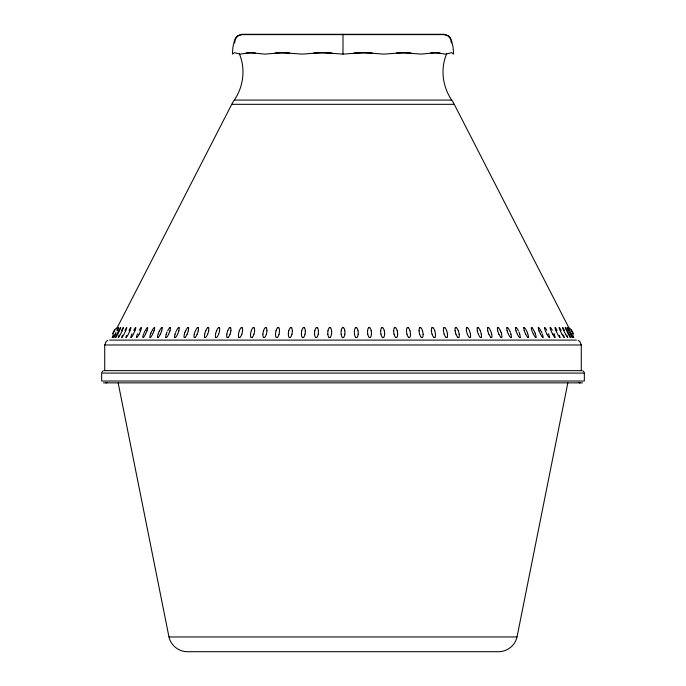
<?xml version="1.0" encoding="UTF-8"?>
<svg xmlns="http://www.w3.org/2000/svg" width="686" height="686" viewBox="0 0 686 686"><rect width="100%" height="100%" fill="white"/><g stroke="black" fill="none" stroke-linecap="round" stroke-linejoin="round"><path stroke-width="1.03" d="M275.429 334.211L275.961 330.798M267.008 330.798L266.442 334.211M406.395 330.798L406.867 334.211M262.815 334.211L263.441 330.798M397.726 334.211L397.288 330.798M254.678 330.798L254.009 334.211M393.593 330.798L393.97 334.211M120.659 327.702L120.659 327.728A6.929 1.072 -62.7 0 1 119.33 330.806M250.467 334.211L251.187 330.798M384.692 334.211L384.357 330.798M242.638 330.798L241.884 334.211M380.619 330.798L380.893 334.211M238.436 334.211L239.251 330.798M371.52 334.211L371.289 330.798M234.689 42.969C234.603 38.793 237.725 34.454 242.184 34.609M570.34 337.461L570.28 337.461A6.989 1.08 62.3 0 1 568.385 334.202M230.95 330.798L230.102 334.211M367.516 330.798L367.687 334.211M226.757 334.211L227.658 330.798M358.246 334.211L358.118 330.798M219.631 330.798L218.697 334.211M354.328 330.798L354.396 334.211M215.473 334.211L216.459 330.798M344.929 334.211L344.895 330.798M208.733 330.798L207.712 334.211M341.105 330.798L341.071 334.211M204.617 334.211L205.689 330.798M331.604 334.211L331.672 330.798M104.718 370.646L104.718 344.989L106.15 341.534L107.805 340.445M198.288 330.798L197.191 334.211M327.882 330.798L327.754 334.211M118.172 382.942L168.979 636.968C170.805 645.294 178.429 651.537 186.952 651.7L499.048 651.7C507.571 651.537 515.195 645.294 517.021 636.968L567.828 382.942M194.232 334.211L195.176 331.252M318.313 334.211L318.484 330.798M188.333 330.798L187.158 334.211M314.711 330.798L314.48 334.211M305.107 334.211L305.381 330.798M184.345 334.211L184.868 332.47M178.9 330.798L177.648 334.211M301.643 330.798L301.308 334.211M174.999 334.211L175.273 333.302M292.03 334.211L292.408 330.798M170.025 330.798L168.705 334.211M288.712 330.798L288.274 334.211M446.586 53.902C440.301 68.994 442.504 86.668 451.722 100.087A36.658 36.658 0 0 1 454.261 104.323L568.926 327.908M166.226 334.211L167.05 331.938M279.133 334.211L279.605 330.798M161.733 330.798L160.353 334.211M154.058 330.798L152.609 334.211M158.192 333.756L158.818 332.17M147.018 330.798L145.518 334.211M150.654 333.756L150.886 333.147M184.894 332.393L185.572 330.798M112.478 333.936L114.425 330.077L115.951 328.534M112.873 333.911L114.811 330.077M140.647 330.798L139.095 334.211M143.734 333.833L143.588 334.211A6.989 3.104 -59.2 0 0 142.748 337.512M175.59 332.393L175.976 331.484M134.953 330.798L133.358 334.211A6.86 2.461 -60.7 0 1 131.249 337.563M137.543 333.756L137.363 334.211A6.989 2.787 -60 0 0 136.411 337.512M150.911 333.079L151.272 332.238M129.971 330.798L128.333 334.211A6.86 2.127 -61.3 0 1 126.258 337.572M144.034 333.079L144.403 332.238M132.055 333.679L131.832 334.211A6.989 2.461 -60.6 0 0 130.76 337.521M125.701 330.798L124.037 334.211A6.86 1.792 -61.8 0 1 121.997 337.572M122.168 330.798L120.479 334.211A6.86 1.449 -62.2 0 1 118.489 337.581M159.023 331.707L159.469 330.798M119.39 330.798L118.609 332.393M117.169 328.62L117.58 327.659L116.877 328.911M151.512 331.707L151.932 330.866M117.22 333.756L116.997 334.211A6.989 1.08 -62.3 0 0 115.497 337.572M144.652 331.707L145.08 330.866M115.179 334.211L115.402 333.756M113.679 335.102L112.633 337.28L113.224 336.337M115.591 333.379L116.088 332.393M117.666 332.847L117.898 332.393M117.203 327.659L116.569 328.911M117.074 327.908L231.731 104.323A36.658 36.658 0 0 1 234.278 100.087C243.496 86.668 245.699 68.994 239.414 53.902M118.301 333.002L117.829 333.902M113.396 335.102L112.178 337.461M118.326 331.561L118.609 331.021M115.745 333.979L115.625 334.211A6.86 0.755 -62.7 0 1 113.747 337.606M117.752 334.056L117.675 334.211A6.86 1.106 -62.5 0 1 115.737 337.589M113.533 335.771L113.259 336.269M101.828 372.189L103.209 370.817M118.652 327.728L118.738 327.728A6.929 0.72 -62.9 0 1 117.306 330.806M120.539 327.728L120.642 327.651A6.791 1.012 -62.5 0 0 119.004 330.352M531.496 327.728L531.924 327.771M523.941 327.728L524.413 327.771M528.289 337.435L527.86 337.366M515.778 327.728L516.284 327.771M519.971 337.435L519.516 337.366M507.031 327.728L507.571 327.771M511.061 337.435L510.573 337.366M497.727 327.728L498.293 327.771M501.62 337.401L501.063 337.366M487.9 327.728L488.501 327.771M491.553 337.435L491.022 337.366M477.585 327.728L478.211 327.771M481.032 337.435L480.474 337.366M466.814 327.728L467.458 327.771M394.673 327.771L395.41 327.728M470.107 337.401L469.464 337.366M161.647 327.728L162.093 327.771M396.619 337.366L395.976 337.435M455.615 327.728L456.293 327.771M158.08 337.401L157.643 337.366M458.625 337.435L458.025 337.366M169.785 327.728L170.257 327.771M444.048 327.728L444.742 327.771M166.415 337.401L165.952 337.366M446.818 337.435L446.2 337.366M178.497 327.728L179.012 327.771M432.137 327.728L432.84 327.771M175.359 337.401L174.861 337.366M187.775 327.728L188.316 327.771M434.718 337.401L434.024 337.366M419.918 327.728L420.638 327.771M184.868 337.401L184.337 337.366M197.577 327.728L198.151 327.771M407.441 327.728L408.179 327.771M422.182 337.435L421.538 337.366M207.867 327.728L208.467 327.771M194.833 337.435L194.344 337.366M409.516 337.401L408.787 337.366M218.62 327.728L219.246 327.771M205.448 337.401L204.857 337.366M381.879 327.728L382.634 327.771M229.784 327.728L230.436 327.771M368.879 327.728L369.634 327.771M216.382 337.435L215.841 337.366M241.343 327.728L242.012 327.771M383.405 337.401L382.668 337.366M355.785 327.728L356.549 327.771M227.898 337.401L227.255 337.366M253.237 327.728L253.931 327.771M342.657 327.728L343.42 327.771M370.131 337.401L369.377 337.366M265.439 327.728L266.151 327.771M329.529 327.728L330.292 327.771M239.646 337.435L239.062 337.366M277.907 327.728L278.627 327.771M316.443 327.728L317.198 327.771M290.59 327.728L291.327 327.771M303.444 327.728L304.198 327.771M356.677 337.435L356.008 337.366M251.899 337.401L251.213 337.366M343.334 337.401L342.588 337.366M264.384 337.401L263.681 337.366M329.915 337.401L329.169 337.366M277.05 337.435L276.415 337.366M316.538 337.401L315.8 337.366M290.024 337.435L289.381 337.366M303.255 337.401L302.517 337.366M443.808 34.3L242.184 34.3L237.502 35.835L235.727 37.799L234.44 40.56L232.914 47.24L232.417 54.125L234.372 52.651L240.177 54.125L250.57 52.693L264.805 54.125L282.289 52.693L302.294 54.125L322.283 52.599L343 54.125L363.717 52.599L383.706 54.125L403.711 52.693L421.195 54.125L435.43 52.693L445.823 54.125L451.628 52.651L453.583 54.125L453.086 47.24L451.56 40.56L450.273 37.799L448.498 35.835L443.816 34.3M451.465 100.087L451.268 100.087M242.192 34.609L443.816 34.609C448.275 34.454 451.397 38.793 451.311 42.969M246.094 52.933L255.243 52.933M275.155 52.933L289.603 52.933M313.665 52.933L331.973 52.933M354.027 52.933L372.335 52.933M396.397 52.933L410.845 52.933M430.757 52.933L439.906 52.933M234.398 100.087L451.319 100.087M454.003 104.323L231.834 104.323M109.606 340.102L576.394 340.102M104.718 344.989L581.282 344.989L581.282 370.646M104.101 370.646L581.891 370.646M103.492 382.865L582.508 382.865M168.979 636.968L517.021 636.968M578.195 340.445L579.85 341.534L581.282 344.989M582.791 370.817L584.163 372.189M572.278 337.435L572.167 337.366A6.989 0.72 62.5 0 1 570.418 334.202M570.049 328.534L571.575 330.077L573.522 333.936M571.189 330.077L573.127 333.911M569.123 328.911L568.428 327.676L569.672 330.335M561.963 334.211L560.299 330.798M565.521 334.211L563.832 330.798A6.791 1.432 62.2 0 1 562.52 327.565M568.325 334.211L566.61 330.798A6.791 1.089 62.5 0 1 565.204 327.556M552.642 334.211L551.047 330.798A6.791 2.435 60.8 0 1 550.052 327.582M567.391 331.021L567.674 331.561M570.375 334.211L568.634 330.798A6.791 0.746 62.7 0 1 567.133 327.539M546.905 334.211L545.353 330.798A6.791 2.753 60.1 0 1 544.478 327.582M571.764 334.434L573.436 337.469L572.793 336.054M540.92 330.875L541.348 331.707M540.482 334.211L538.982 330.798M571.412 333.756L571.095 333.147M534.068 330.875L534.488 331.707M572.604 335.102L573.822 337.461M533.391 334.211L531.942 330.798A6.791 3.361 58.4 0 1 531.298 327.582M570.709 332.393L570.4 331.784M568.797 327.659L569.431 328.911M568.102 332.393L568.334 332.847M525.648 334.211L524.267 330.798M570.015 331.021L569.749 330.489M570.709 333.979L570.821 334.211A6.86 0.669 62.7 0 1 572.33 337.486M517.295 334.211L515.975 330.798M568.78 333.756L569.003 334.211A6.86 1.02 62.5 0 1 570.426 337.512M509.818 331.021L509.707 330.798A6.929 4.236 55 0 0 507.674 327.634M508.352 334.211L507.1 330.798M500.428 330.798L501.106 332.393M526.977 331.707L526.531 330.798A6.929 3.687 57.6 0 0 524.498 327.634M498.842 334.211L497.667 330.798M541.597 332.238L541.966 333.079M488.809 334.211L487.712 330.798M534.728 332.238L535.089 333.079M510.024 331.484L510.41 332.393M480.311 330.798L481.383 334.211M527.182 332.17L527.808 333.756M553.945 333.679L554.168 334.211M518.95 331.938L519.774 334.211M478.288 334.211L477.267 330.798M490.824 331.252L491.768 334.211M469.541 330.798L470.527 334.211M556.029 330.798L557.667 334.211A6.989 2.127 61.2 0 0 559.707 337.443M467.303 334.211L466.369 330.798M548.457 333.756L548.637 334.211A6.86 2.701 60.2 0 1 549.555 337.538M458.342 330.798L459.243 334.211M535.114 333.147L535.346 333.756M455.898 334.211L455.05 330.798M446.749 330.798L447.564 334.211M444.116 334.211L443.362 330.798M501.132 332.47L501.655 334.211M434.813 330.798L435.533 334.211M431.991 334.211L431.323 330.798M422.559 330.798L423.185 334.211M510.727 333.302L511.001 334.211M419.558 334.211L418.992 330.798M410.039 330.798L410.571 334.211M123.326 327.676L123.334 327.702A6.929 1.423 -62.4 0 1 122.099 330.806M343 34.3L343 54.125M397.571 334.202A6.989 6.045 24.1 0 1 396.842 337.486M395.616 327.599A6.791 5.874 24.9 0 1 397.125 330.798M393.747 330.798A6.929 6.011 24.4 0 1 394.467 327.651M395.676 337.555A6.86 5.951 23.6 0 1 394.133 334.202M408.616 337.478A6.989 5.951 29.1 0 1 407.038 334.202M406.558 330.798A6.791 5.805 28.7 0 1 407.201 327.591M408.367 327.642A6.929 5.917 29.4 0 1 409.902 330.798M410.391 334.202A6.86 5.84 29.8 0 1 409.765 337.546M328.963 337.486A6.989 6.2 -6.4 0 1 327.908 334.202M328.054 330.798A6.791 6.037 -7.2 0 1 329.306 327.599M330.498 327.651A6.929 6.165 -6.5 0 1 331.518 330.798M331.424 334.202A6.86 6.097 -5.7 0 1 330.155 337.546M315.586 337.486A6.989 6.165 -12.7 0 1 314.642 334.202M314.883 330.798A6.791 6.003 -13.5 0 1 316.229 327.599M317.412 327.651A6.929 6.131 -12.9 0 1 318.33 330.798M318.141 334.202A6.86 6.071 -12 0 1 316.778 337.546M302.303 337.486A6.989 6.114 -18.6 0 1 301.463 334.202M301.814 330.798A6.791 5.951 -19.4 0 1 303.238 327.599M304.404 327.651A6.929 6.08 -18.8 0 1 305.227 330.798M304.936 334.202A6.86 6.02 -18 0 1 303.486 337.555M289.158 337.486A6.989 6.045 -24.1 0 1 288.429 334.202M288.875 330.798A6.791 5.874 -24.9 0 1 290.384 327.599M291.533 327.651A6.929 6.011 -24.4 0 1 292.253 330.798M291.867 334.202A6.86 5.951 -23.6 0 1 290.324 337.555M276.201 337.486A6.989 5.951 -29 0 1 275.583 334.202M276.132 330.798A6.791 5.78 -29.8 0 1 277.71 327.599M278.833 327.651A6.929 5.917 -29.4 0 1 279.451 330.798M278.962 334.202A6.86 5.865 -28.6 0 1 277.341 337.555M263.458 337.486A6.989 5.84 -33.5 0 1 262.961 334.202M263.604 330.798A6.791 5.668 -34.2 0 1 265.25 327.599M266.357 327.651A6.929 5.805 -33.9 0 1 266.854 330.798M266.279 334.202A6.86 5.754 -33.2 0 1 264.59 337.555M250.999 337.486A6.989 5.702 -37.5 0 1 250.604 334.202M251.35 330.798A6.791 5.539 -38.1 0 1 253.065 327.599M254.137 327.659A6.929 5.668 -37.9 0 1 254.523 330.798M253.854 334.202A6.86 5.625 -37.2 0 1 252.096 337.555M238.839 337.495A6.989 5.548 -41 0 1 238.565 334.202M239.405 330.798A6.791 5.385 -41.6 0 1 241.172 327.599M242.218 327.659A6.929 5.514 -41.4 0 1 242.492 330.798M241.729 334.202A6.86 5.479 -40.8 0 1 239.911 337.555M227.032 337.495A6.989 5.377 -44.1 0 1 226.886 334.202M227.812 330.798A6.791 5.214 -44.6 0 1 229.63 327.599M230.633 327.659A6.929 5.351 -44.5 0 1 230.796 330.798M229.956 334.202A6.86 5.308 -43.9 0 1 228.078 337.555M215.627 337.495A6.989 5.188 -46.8 0 1 215.593 334.202M216.605 330.798A6.791 5.025 -47.3 0 1 218.474 327.599M219.434 327.659A6.929 5.162 -47.2 0 1 219.486 330.798M218.56 334.202A6.86 5.128 -46.7 0 1 216.63 337.555M204.642 337.495A6.989 4.982 -49.1 0 1 204.728 334.202M205.826 330.798A6.791 4.828 -49.6 0 1 207.738 327.599M208.655 327.659A6.929 4.948 -49.5 0 1 208.587 330.798M207.584 334.202A6.86 4.922 -49.1 0 1 205.603 337.555M194.129 337.495A6.989 4.759 -51.2 0 1 194.335 334.202M195.519 330.798A6.791 4.605 -51.7 0 1 197.457 327.599M198.323 327.659A6.929 4.733 -51.6 0 1 198.151 330.798M197.062 334.202A6.86 4.708 -51.2 0 1 195.056 337.555M184.122 337.495A6.989 4.519 -53 0 1 184.448 334.202M185.7 330.798A6.791 4.373 -53.4 0 1 187.664 327.599M188.487 327.659A6.929 4.493 -53.4 0 1 188.196 330.798M187.038 334.202A6.86 4.476 -53 0 1 184.997 337.555M174.647 337.503A6.989 4.262 -54.6 0 1 175.093 334.202M176.422 330.798A6.791 4.116 -55 0 1 178.403 327.599M179.175 327.668A6.929 4.236 -55 0 1 178.772 330.798M177.545 334.202A6.86 4.219 -54.6 0 1 175.479 337.555M165.746 337.503A6.989 3.996 -56 0 1 166.304 334.202M167.701 330.798A6.791 3.85 -56.4 0 1 169.699 327.599M170.411 327.668A6.929 3.97 -56.4 0 1 169.905 330.798M168.602 334.202A6.86 3.962 -56 0 1 166.526 337.555M157.446 337.503A6.989 3.713 -57.2 0 1 158.114 334.202M159.581 330.798A6.791 3.576 -57.6 0 1 161.579 327.608M162.239 327.668A6.929 3.687 -57.6 0 1 161.613 330.798M160.258 334.202A6.86 3.679 -57.3 0 1 158.166 337.555M149.771 337.503A6.989 3.413 -58.3 0 1 150.56 334.202M152.283 330.352A6.791 3.284 -58.6 0 1 154.076 327.608M154.667 327.668A6.929 3.396 -58.6 0 1 153.947 330.798M152.532 334.202A6.86 3.396 -58.3 0 1 150.44 337.563M535.534 337.461A6.989 3.413 58.3 0 1 533.502 334.202M532.002 327.625A6.929 3.396 58.6 0 1 533.759 330.343M535.389 334.202A6.86 3.319 58.6 0 1 536.186 337.538M527.8 337.461A6.989 3.704 57.2 0 1 525.776 334.202M524.353 330.798A6.791 3.644 57.3 0 1 523.735 327.582M527.834 334.202A6.86 3.61 57.5 0 1 528.52 337.538M519.448 337.469A6.989 3.996 56 0 1 517.424 334.202M516.069 330.798A6.791 3.919 56.1 0 1 515.563 327.591M516.378 327.634A6.929 3.97 56.4 0 1 518.342 330.798M519.645 334.202A6.86 3.893 56.3 0 1 520.211 337.538M510.495 337.469A6.989 4.262 54.6 0 1 508.48 334.202M507.203 330.798A6.791 4.176 54.6 0 1 506.808 327.591M510.864 334.202A6.86 4.159 55 0 1 511.31 337.546M500.969 337.469A6.989 4.519 53 0 1 498.988 334.202M497.779 330.798A6.791 4.425 53 0 1 497.504 327.591M498.413 327.634A6.929 4.493 53.4 0 1 500.343 330.798M501.509 334.202A6.86 4.408 53.4 0 1 501.843 337.546M490.919 337.469A6.989 4.759 51.2 0 1 488.955 334.202M487.832 330.798A6.791 4.656 51.2 0 1 487.669 327.591M488.629 327.634A6.929 4.733 51.6 0 1 490.524 330.798M491.622 334.202A6.86 4.648 51.6 0 1 491.836 337.546M480.363 337.469A6.989 4.982 49.2 0 1 478.434 334.202M477.396 330.798A6.791 4.879 49.1 0 1 477.353 327.591M478.348 327.642A6.929 4.956 49.5 0 1 480.217 330.798M481.229 334.202A6.86 4.871 49.6 0 1 481.323 337.546M469.344 337.478A6.989 5.188 46.8 0 1 467.458 334.202M466.497 330.798A6.791 5.076 46.7 0 1 466.574 327.591M467.612 327.642A6.929 5.162 47.2 0 1 469.438 330.798M470.364 334.202A6.86 5.076 47.3 0 1 470.339 337.546M457.896 337.478A6.989 5.377 44.1 0 1 456.061 334.202M455.187 330.798A6.791 5.256 43.9 0 1 455.384 327.591M456.447 327.642A6.929 5.351 44.5 0 1 458.231 330.798M459.08 334.202A6.86 5.265 44.6 0 1 458.925 337.546M446.054 337.478A6.989 5.548 41 0 1 444.279 334.202M443.499 330.798A6.791 5.419 40.8 0 1 443.808 327.591M444.905 327.642A6.929 5.514 41.4 0 1 446.629 330.798M447.392 334.202A6.86 5.437 41.6 0 1 447.126 337.546M433.869 337.478A6.989 5.702 37.5 0 1 432.154 334.202M431.468 330.798A6.791 5.565 37.2 0 1 431.888 327.591M433.012 327.642A6.929 5.668 37.9 0 1 434.684 330.798M435.361 334.202A6.86 5.591 38.1 0 1 434.967 337.546M421.375 337.478A6.989 5.84 33.5 0 1 419.721 334.202M419.137 330.798A6.791 5.694 33.2 0 1 419.678 327.591M420.818 327.642A6.929 5.805 33.9 0 1 422.43 330.798M423.013 334.202A6.86 5.72 34.2 0 1 422.499 337.546M382.479 337.478A6.989 6.114 18.6 0 1 381.056 334.202M380.781 330.798A6.791 5.96 18 0 1 381.639 327.591M382.831 327.651A6.929 6.08 18.8 0 1 384.211 330.798M384.512 334.202A6.86 6.003 19.4 0 1 383.654 337.546M369.188 337.486A6.989 6.165 12.7 0 1 367.85 334.202M367.679 330.798A6.791 6.011 12 0 1 368.639 327.591M369.84 327.651A6.929 6.131 12.8 0 1 371.135 330.798M371.34 334.202A6.86 6.063 13.5 0 1 370.38 337.546M355.811 337.486A6.989 6.2 6.4 0 1 354.559 334.202M354.49 330.798A6.791 6.037 5.7 0 1 355.562 327.591M356.754 327.651A6.929 6.165 6.5 0 1 357.972 330.798M358.066 334.202A6.86 6.097 7.3 0 1 357.003 337.546M342.383 337.486A6.989 6.208 0 0 1 341.234 334.202M341.268 330.798A6.791 6.045 -0.8 0 1 342.434 327.591M343.626 327.651A6.929 6.174 0 0 1 344.749 330.798M344.749 334.202A6.86 6.105 0.8 0 1 343.583 337.546M542.609 337.461A6.989 3.104 59.2 0 1 540.585 334.202M539.05 330.798A6.791 3.061 59.3 0 1 538.218 327.582M538.862 327.625A6.929 3.087 59.5 0 1 540.611 330.343M542.3 334.202A6.86 3.018 59.5 0 1 543.209 337.538M563.961 337.435A6.989 1.784 61.7 0 1 562.04 334.202M560.333 330.798A6.791 1.775 61.8 0 1 559.09 327.574M559.484 327.599A6.929 1.775 62 0 1 561.139 330.335M563.412 335.085A6.86 1.706 61.9 0 1 564.312 337.529M556.072 330.798A6.791 2.109 61.3 0 1 554.931 327.574M555.394 327.608A6.929 2.109 61.5 0 1 557.075 330.335M559.399 335.308A6.86 2.049 61.4 0 1 560.119 337.529M554.717 337.452A6.989 2.461 60.6 0 1 552.736 334.202M550.575 327.616A6.929 2.444 61 0 1 552.29 330.335M554.082 334.202A6.86 2.375 60.9 0 1 555.197 337.538M549.014 337.452A6.989 2.787 60 0 1 547.008 334.202M545.061 327.616A6.929 2.77 60.3 0 1 546.793 330.343M567.296 327.522A6.929 0.72 62.9 0 1 569.046 330.712M565.453 327.565A6.929 1.072 62.7 0 1 567.03 330.326M567.459 337.418A6.989 1.432 62 0 1 565.59 334.202M562.837 327.591A6.929 1.423 62.4 0 1 564.458 330.335M566.773 335.085A6.86 1.363 62.2 0 1 567.751 337.521M145.432 330.352A6.791 2.984 -59.5 0 1 147.207 327.608M147.739 327.676A6.929 3.087 -59.5 0 1 146.915 330.798M145.449 334.202A6.86 3.096 -59.3 0 1 143.357 337.563M139.249 330.352A6.791 2.675 -60.2 0 1 140.999 327.608M141.47 327.676A6.929 2.77 -60.3 0 1 140.544 330.798M139.035 334.202A6.86 2.778 -60.1 0 1 136.951 337.563M133.753 330.352A6.791 2.358 -60.9 0 1 135.476 327.608M135.888 327.685A6.929 2.444 -61 0 1 134.859 330.798M125.83 337.529A6.989 2.127 -61.2 0 1 126.541 335.334M128.968 330.352A6.791 2.032 -61.4 0 1 130.657 327.616M131 327.685A6.929 2.109 -61.5 0 1 129.886 330.806M121.636 337.538A6.989 1.784 -61.7 0 1 122.528 335.111M124.903 330.352A6.791 1.698 -61.9 0 1 126.558 327.616M126.833 327.694A6.929 1.766 -62 0 1 125.624 330.806M118.189 337.546A6.989 1.432 -62 0 1 119.158 335.111M121.576 330.352A6.791 1.355 -62.3 0 1 123.188 327.625M113.567 337.615A6.989 0.72 -62.5 0 1 115.171 334.211M116.989 330.729A6.791 0.66 -62.7 0 1 118.678 327.651M580.064 382.865A1.835 1.835 0 0 1 578.907 382.454M107.093 382.454A1.835 1.835 0 0 1 105.936 382.865M584.335 373.09L101.665 373.09L101.665 381.03L584.335 381.03L584.335 373.09"/></g></svg>
